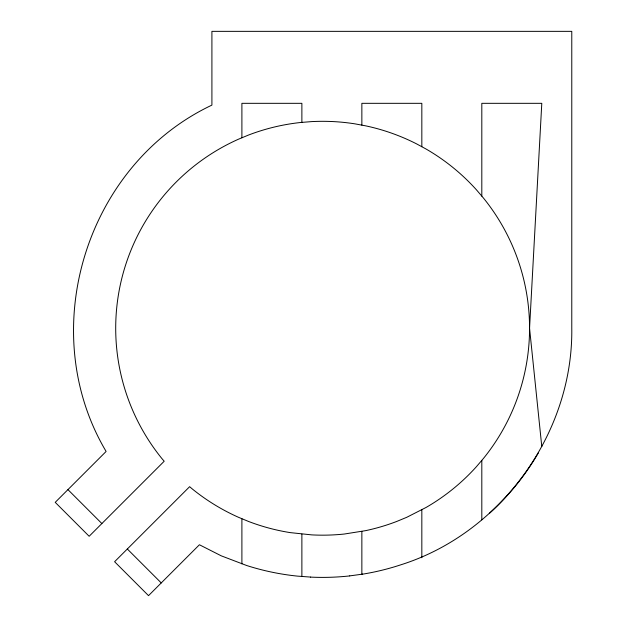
<?xml version="1.0" encoding="UTF-8"?>
<svg xmlns="http://www.w3.org/2000/svg" width="627" height="627" viewBox="0 0 627 627"><rect width="100%" height="100%" fill="white"/><g stroke="black" fill="none" stroke-linecap="round" stroke-linejoin="round"><path stroke-width="0.94" d="M362.633 574.16A249.154 249.154 0 0 0 400.606 564.88C500.714 533.412 573.227 433.171 571.777 328.242L571.777 31.35L211.91 31.35L211.91 105.109C85.46 164.885 34.697 331.213 106.112 451.456L55.223 502.345L89.152 536.273L164.188 461.237L161.813 458.462A206.926 206.926 0 0 1 238.464 139.21L248.472 135.064A206.926 206.926 0 0 1 300.999 122.453L311.799 121.599A206.926 206.926 0 0 1 355 123.864L365.651 125.839A206.926 206.926 0 0 1 416.571 143.873L426.094 149.038A206.926 206.926 0 0 1 476.402 189.785L483.441 198.022A206.926 206.926 0 0 1 483.441 458.462L476.402 466.707A206.926 206.926 0 0 1 426.094 507.447L406.79 517.283L396.781 521.429A206.926 206.926 0 0 1 365.651 530.646L344.254 534.039A206.926 206.926 0 0 1 311.799 534.886L290.254 532.621A206.926 206.926 0 0 1 248.472 521.429L238.464 517.283A206.926 206.926 0 0 1 192.403 489.052L189.628 486.685L114.6 561.721L148.528 595.65L199.417 544.753L221.292 555.851L246.63 565.499A249.154 249.154 0 0 0 297.621 576.135L310.631 577.083M349.701 575.892L362.625 574.136M67.943 489.624L101.872 523.553M127.32 549.001L161.249 582.93M541.791 446.573L529.556 328.242L541.791 103.322L481.81 103.322L481.81 196.118M481.81 460.375L481.81 519.83M421.83 146.726L421.83 103.322L361.857 103.322L361.857 125.134M421.83 509.759L421.83 557.74M361.857 531.351L361.857 574.246M301.877 122.383L301.877 103.322L241.897 103.322L241.897 137.783M301.877 534.102L301.877 576.425M241.897 518.701L241.897 563.877M538.397 452.819A249.154 249.154 0 0 1 489.342 513.395M349.701 575.915A249.154 249.154 0 0 1 310.624 577.106"/></g></svg>
